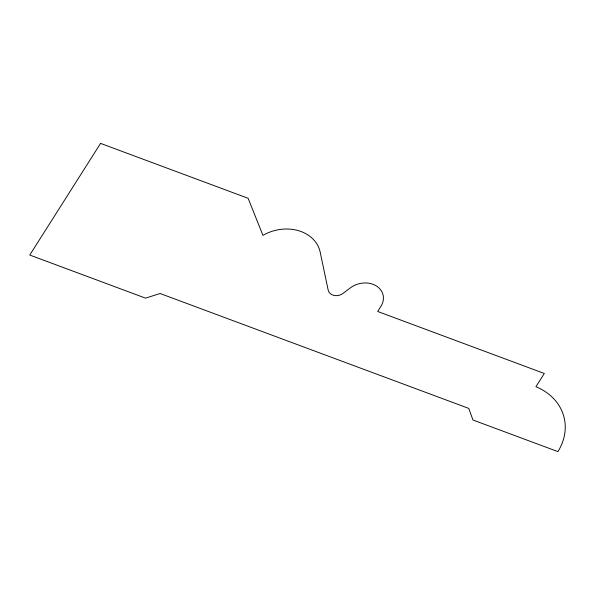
<?xml version="1.0" encoding="UTF-8"?>
<svg xmlns="http://www.w3.org/2000/svg" width="595" height="595" viewBox="0 0 595 595"><rect width="100%" height="100%" fill="white"/><g stroke="black" fill="none" stroke-linecap="round" stroke-linejoin="round"><path stroke-width="0.89" d="M100.577 143.38L29.75 255.047L145.574 298.147L160.048 293.499L468.778 408.401L472.951 419.996L557.917 451.62A61.367 49.586 -14.1 0 0 535.931 386.705L544.313 373.489L377.684 311.468L380.874 306.432A20.49 16.556 -14.1 0 0 376.256 285.89A20.49 16.556 -14.1 0 0 350.462 287.794L342.921 293.469A9.23 7.46 -14.1 0 1 333.765 295.373A9.23 7.46 -14.1 0 1 328.113 289.795L320.177 252.109A38.415 31.037 -14.1 0 0 262.945 235.382L248.13 198.299L100.577 143.38"/></g></svg>
